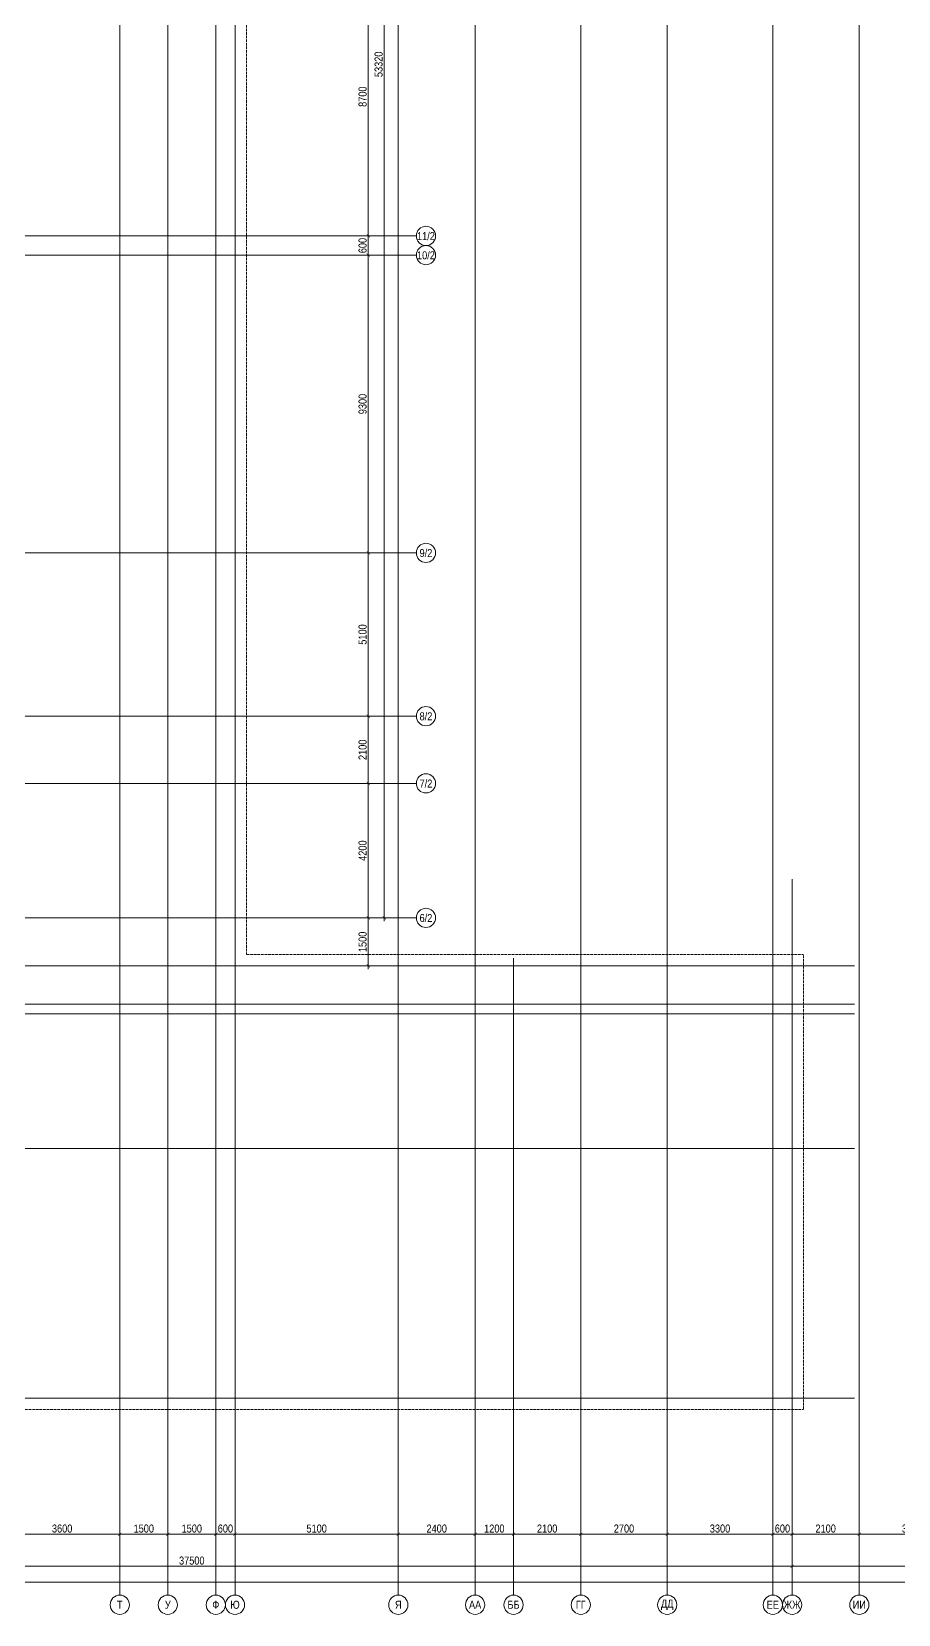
# Model space of a CAD drawing. Header units: millimetres. Extents: x -328335 to 1460319, y -208171 to 164069.
# Drawn here: x 360122 to 387194, y -6755 to 42681 of the extents above; entities that cross this region are included whole.
import ezdxf
from ezdxf import colors
from ezdxf.entities.mleader import LeaderData, LeaderLine
from ezdxf.enums import TextEntityAlignment as Align
from ezdxf.math import Vec2, Vec3

# ---------------------------------------------------------------- set-up
doc = ezdxf.new("R2010")
doc.units = ezdxf.units.MM
doc.header["$LTSCALE"] = 0.5
doc.linetypes.add('CENTER', pattern=[50.8, 31.75, -6.35, 6.35, -6.35])
doc.linetypes.add('DASHED', pattern=[19.05, 12.7, -6.35])
doc.layers.get('Defpoints').update_dxf_attribs({"color": 140})
doc.layers.add('АР_Делит', color=120, linetype='Continuous', lineweight=0, plot=False)
doc.layers.add('АЦ_Выноски', color=7, linetype='Continuous', lineweight=5)
doc.layers.add('РД_Оси_размер', color=8, linetype='Continuous', lineweight=0)
doc.layers.add('РД_Оси_100', color=7, linetype='Continuous', lineweight=0, true_color=0x525252)
doc.styles.add('style1', font='ARIALN.TTF')
doc.styles.add('ккк', font='isocpeur.ttf', dxfattribs={"width": 0.85, "oblique": 15})
doc.dimstyles.new('Dim100_ареал', dxfattribs={"dimscale": 100, "dimtxt": 2.5, "dimasz": 1, "dimexe": 1, "dimexo": 1, "dimgap": 0.5, "dimtad": 1, "dimzin": 12, "dimdsep": 46, "dimtxsty": 'style1', "dimblk": 'ARCHTICK', "dimcen": 1, "dimdle": 1, "dimaunit": 1, "dimadec": 0, "dimazin": 3, "dimtfac": 1, "dimtmove": 1, "dimatfit": 3, "dimldrblk": 'OPEN30', "dimfxl": 2, "dimfxlon": 1, "dimtolj": 1, "dimtzin": 0, "dimlwd": 5, "dimlwe": 5, "dimarcsym": 0})

# ---------------------------------------------------------------- blocks, each defined once
blk = doc.blocks.new('_Dot')
at = {"color": 0, "linetype": 'ByBlock', "lineweight": -2}
blk.add_line((-0.5, 0), (-1, 0), dxfattribs=at)
at = {"color": 0, "linetype": 'ByBlock', "const_width": 0.5}
blk.add_lwpolyline([(-0.25, 0, 1), (0.25, 0, 1)], format="xyb", close=True, dxfattribs=at)
blk = doc.blocks.new('A-iden')
at = {"linetype": 'Continuous', "lineweight": 5}
blk.add_circle((0, -4), 3, dxfattribs=at)
at = {"color": 0, "linetype": 'Continuous', "lineweight": 20, "style": 'ккк', "width": 0.85}
blk.add_attdef('ID', text='', height=4, dxfattribs=at).set_placement((0.31, -3.85), align=Align.MIDDLE_CENTER)
blk = doc.blocks.new('_ArchTick')
at = {"color": 0, "linetype": 'ByBlock', "const_width": 0.15}
blk.add_lwpolyline([(-0.5, -0.5), (0.5, 0.5)], dxfattribs=at)
blk = doc.blocks.new('*D190')
at = {"layer": 'Defpoints', "color": 0, "transparency": 16777216}
for p in [(58500, -3255), (62100, -3255), (62100, -4255)]:
    blk.add_point(p, dxfattribs=at)
at = {"layer": 'РД_Оси_размер', "color": 0, "lineweight": 5, "transparency": 16777216}
for p, q in [((58400, -4255), (62200, -4255)), ((58500, -4055), (58500, -4355)), ((62100, -4055), (62100, -4355))]:
    blk.add_line(p, q, dxfattribs=at)
at = {"layer": 'РД_Оси_размер', "color": 0, "lineweight": 5, "transparency": 16777216, "xscale": 100, "yscale": 100, "zscale": 100, "rotation": 180}
blk.add_blockref('_ArchTick', (58500, -4255), dxfattribs=at)
at = {"layer": 'РД_Оси_размер', "color": 0, "lineweight": 5, "transparency": 16777216, "xscale": 100, "yscale": 100, "zscale": 100}
blk.add_blockref('_ArchTick', (62100, -4255), dxfattribs=at)
at = {"layer": 'РД_Оси_размер', "color": 0, "transparency": 16777216, "insert": (60300, -4077), "char_height": 250, "attachment_point": 5, "style": 'style1'}
blk.add_mtext('\\A1;3600', dxfattribs=at)
blk = doc.blocks.new('_Open30')
at = {"color": 0, "linetype": 'ByBlock', "lineweight": -2}
for p, q in [((-1, 0.27), (0, 0)), ((0, 0), (-1, -0.27)), ((0, 0), (-1, 0))]:
    blk.add_line(p, q, dxfattribs=at)
blk = doc.blocks.new('*D191')
at = {"layer": 'Defpoints', "color": 0, "transparency": 16777216}
for p in [(62100, -3255), (63600, -3255), (63600, -4255)]:
    blk.add_point(p, dxfattribs=at)
at = {"layer": 'РД_Оси_размер', "color": 0, "lineweight": 5, "transparency": 16777216}
for p, q in [((62000, -4255), (63700, -4255)), ((62100, -4055), (62100, -4355)), ((63600, -4055), (63600, -4355))]:
    blk.add_line(p, q, dxfattribs=at)
at = {"layer": 'РД_Оси_размер', "color": 0, "lineweight": 5, "transparency": 16777216, "xscale": 100, "yscale": 100, "zscale": 100, "rotation": 180}
blk.add_blockref('_ArchTick', (62100, -4255), dxfattribs=at)
at = {"layer": 'РД_Оси_размер', "color": 0, "lineweight": 5, "transparency": 16777216, "xscale": 100, "yscale": 100, "zscale": 100}
blk.add_blockref('_ArchTick', (63600, -4255), dxfattribs=at)
at = {"layer": 'РД_Оси_размер', "color": 0, "transparency": 16777216, "insert": (62850, -4077), "char_height": 250, "attachment_point": 5, "style": 'style1'}
blk.add_mtext('\\A1;1500', dxfattribs=at)
blk = doc.blocks.new('*D192')
at = {"layer": 'Defpoints', "color": 0, "transparency": 16777216}
for p in [(63600, -3255), (65100, -3255), (65100, -4255)]:
    blk.add_point(p, dxfattribs=at)
at = {"layer": 'РД_Оси_размер', "color": 0, "lineweight": 5, "transparency": 16777216}
for p, q in [((63500, -4255), (65200, -4255)), ((63600, -4055), (63600, -4355)), ((65100, -4055), (65100, -4355))]:
    blk.add_line(p, q, dxfattribs=at)
at = {"layer": 'РД_Оси_размер', "color": 0, "lineweight": 5, "transparency": 16777216, "xscale": 100, "yscale": 100, "zscale": 100, "rotation": 180}
blk.add_blockref('_ArchTick', (63600, -4255), dxfattribs=at)
at = {"layer": 'РД_Оси_размер', "color": 0, "lineweight": 5, "transparency": 16777216, "xscale": 100, "yscale": 100, "zscale": 100}
blk.add_blockref('_ArchTick', (65100, -4255), dxfattribs=at)
at = {"layer": 'РД_Оси_размер', "color": 0, "transparency": 16777216, "insert": (64350, -4077), "char_height": 250, "attachment_point": 5, "style": 'style1'}
blk.add_mtext('\\A1;1500', dxfattribs=at)
blk = doc.blocks.new('*D193')
at = {"layer": 'Defpoints', "color": 0, "transparency": 16777216}
for p in [(65100, -3255), (65700, -3255), (65700, -4255)]:
    blk.add_point(p, dxfattribs=at)
at = {"layer": 'РД_Оси_размер', "color": 0, "lineweight": 5, "transparency": 16777216}
for p, q in [((65000, -4255), (65800, -4255)), ((65100, -4055), (65100, -4355)), ((65700, -4055), (65700, -4355))]:
    blk.add_line(p, q, dxfattribs=at)
at = {"layer": 'РД_Оси_размер', "color": 0, "lineweight": 5, "transparency": 16777216, "xscale": 100, "yscale": 100, "zscale": 100, "rotation": 180}
blk.add_blockref('_ArchTick', (65100, -4255), dxfattribs=at)
at = {"layer": 'РД_Оси_размер', "color": 0, "lineweight": 5, "transparency": 16777216, "xscale": 100, "yscale": 100, "zscale": 100}
blk.add_blockref('_ArchTick', (65700, -4255), dxfattribs=at)
at = {"layer": 'РД_Оси_размер', "color": 0, "transparency": 16777216, "insert": (65400, -4077), "char_height": 250, "attachment_point": 5, "style": 'style1'}
blk.add_mtext('\\A1;600', dxfattribs=at)
blk = doc.blocks.new('*D194')
at = {"layer": 'Defpoints', "color": 0, "transparency": 16777216}
for p in [(65700, -3255), (70800, -3255), (70800, -4255)]:
    blk.add_point(p, dxfattribs=at)
at = {"layer": 'РД_Оси_размер', "color": 0, "lineweight": 5, "transparency": 16777216}
for p, q in [((65600, -4255), (70900, -4255)), ((65700, -4055), (65700, -4355)), ((70800, -4055), (70800, -4355))]:
    blk.add_line(p, q, dxfattribs=at)
at = {"layer": 'РД_Оси_размер', "color": 0, "lineweight": 5, "transparency": 16777216, "xscale": 100, "yscale": 100, "zscale": 100, "rotation": 180}
blk.add_blockref('_ArchTick', (65700, -4255), dxfattribs=at)
at = {"layer": 'РД_Оси_размер', "color": 0, "lineweight": 5, "transparency": 16777216, "xscale": 100, "yscale": 100, "zscale": 100}
blk.add_blockref('_ArchTick', (70800, -4255), dxfattribs=at)
at = {"layer": 'РД_Оси_размер', "color": 0, "transparency": 16777216, "insert": (68250, -4077), "char_height": 250, "attachment_point": 5, "style": 'style1'}
blk.add_mtext('\\A1;5100', dxfattribs=at)
blk = doc.blocks.new('*D195')
at = {"layer": 'Defpoints', "color": 0, "transparency": 16777216}
for p in [(70800, -3255), (73200, -3255), (73200, -4255)]:
    blk.add_point(p, dxfattribs=at)
at = {"layer": 'РД_Оси_размер', "color": 0, "lineweight": 5, "transparency": 16777216}
for p, q in [((70700, -4255), (73300, -4255)), ((70800, -4055), (70800, -4355)), ((73200, -4055), (73200, -4355))]:
    blk.add_line(p, q, dxfattribs=at)
at = {"layer": 'РД_Оси_размер', "color": 0, "lineweight": 5, "transparency": 16777216, "xscale": 100, "yscale": 100, "zscale": 100, "rotation": 180}
blk.add_blockref('_ArchTick', (70800, -4255), dxfattribs=at)
at = {"layer": 'РД_Оси_размер', "color": 0, "lineweight": 5, "transparency": 16777216, "xscale": 100, "yscale": 100, "zscale": 100}
blk.add_blockref('_ArchTick', (73200, -4255), dxfattribs=at)
at = {"layer": 'РД_Оси_размер', "color": 0, "transparency": 16777216, "insert": (72000, -4077), "char_height": 250, "attachment_point": 5, "style": 'style1'}
blk.add_mtext('\\A1;2400', dxfattribs=at)
blk = doc.blocks.new('*D196')
at = {"layer": 'Defpoints', "color": 0, "transparency": 16777216}
for p in [(73200, -3255), (74400, -3255), (74400, -4255)]:
    blk.add_point(p, dxfattribs=at)
at = {"layer": 'РД_Оси_размер', "color": 0, "lineweight": 5, "transparency": 16777216}
for p, q in [((73100, -4255), (74500, -4255)), ((73200, -4055), (73200, -4355)), ((74400, -4055), (74400, -4355))]:
    blk.add_line(p, q, dxfattribs=at)
at = {"layer": 'РД_Оси_размер', "color": 0, "lineweight": 5, "transparency": 16777216, "xscale": 100, "yscale": 100, "zscale": 100, "rotation": 180}
blk.add_blockref('_ArchTick', (73200, -4255), dxfattribs=at)
at = {"layer": 'РД_Оси_размер', "color": 0, "lineweight": 5, "transparency": 16777216, "xscale": 100, "yscale": 100, "zscale": 100}
blk.add_blockref('_ArchTick', (74400, -4255), dxfattribs=at)
at = {"layer": 'РД_Оси_размер', "color": 0, "transparency": 16777216, "insert": (73800, -4077), "char_height": 250, "attachment_point": 5, "style": 'style1'}
blk.add_mtext('\\A1;1200', dxfattribs=at)
blk = doc.blocks.new('*D197')
at = {"layer": 'Defpoints', "color": 0, "transparency": 16777216}
for p in [(74400, -3255), (76500, -3255), (76500, -4255)]:
    blk.add_point(p, dxfattribs=at)
at = {"layer": 'РД_Оси_размер', "color": 0, "lineweight": 5, "transparency": 16777216}
for p, q in [((74300, -4255), (76600, -4255)), ((74400, -4055), (74400, -4355)), ((76500, -4055), (76500, -4355))]:
    blk.add_line(p, q, dxfattribs=at)
at = {"layer": 'РД_Оси_размер', "color": 0, "lineweight": 5, "transparency": 16777216, "xscale": 100, "yscale": 100, "zscale": 100, "rotation": 180}
blk.add_blockref('_ArchTick', (74400, -4255), dxfattribs=at)
at = {"layer": 'РД_Оси_размер', "color": 0, "lineweight": 5, "transparency": 16777216, "xscale": 100, "yscale": 100, "zscale": 100}
blk.add_blockref('_ArchTick', (76500, -4255), dxfattribs=at)
at = {"layer": 'РД_Оси_размер', "color": 0, "transparency": 16777216, "insert": (75450, -4077), "char_height": 250, "attachment_point": 5, "style": 'style1'}
blk.add_mtext('\\A1;2100', dxfattribs=at)
blk = doc.blocks.new('*D198')
at = {"layer": 'Defpoints', "color": 0, "transparency": 16777216}
for p in [(76500, -3255), (79200, -3255), (79200, -4255)]:
    blk.add_point(p, dxfattribs=at)
at = {"layer": 'РД_Оси_размер', "color": 0, "lineweight": 5, "transparency": 16777216}
for p, q in [((76400, -4255), (79300, -4255)), ((76500, -4055), (76500, -4355)), ((79200, -4055), (79200, -4355))]:
    blk.add_line(p, q, dxfattribs=at)
at = {"layer": 'РД_Оси_размер', "color": 0, "lineweight": 5, "transparency": 16777216, "xscale": 100, "yscale": 100, "zscale": 100, "rotation": 180}
blk.add_blockref('_ArchTick', (76500, -4255), dxfattribs=at)
at = {"layer": 'РД_Оси_размер', "color": 0, "lineweight": 5, "transparency": 16777216, "xscale": 100, "yscale": 100, "zscale": 100}
blk.add_blockref('_ArchTick', (79200, -4255), dxfattribs=at)
at = {"layer": 'РД_Оси_размер', "color": 0, "transparency": 16777216, "insert": (77850, -4077), "char_height": 250, "attachment_point": 5, "style": 'style1'}
blk.add_mtext('\\A1;2700', dxfattribs=at)
blk = doc.blocks.new('*D199')
at = {"layer": 'Defpoints', "color": 0, "transparency": 16777216}
for p in [(79200, -3255), (82500, -3255), (82500, -4255)]:
    blk.add_point(p, dxfattribs=at)
at = {"layer": 'РД_Оси_размер', "color": 0, "lineweight": 5, "transparency": 16777216}
for p, q in [((79100, -4255), (82600, -4255)), ((79200, -4055), (79200, -4355)), ((82500, -4055), (82500, -4355))]:
    blk.add_line(p, q, dxfattribs=at)
at = {"layer": 'РД_Оси_размер', "color": 0, "lineweight": 5, "transparency": 16777216, "xscale": 100, "yscale": 100, "zscale": 100, "rotation": 180}
blk.add_blockref('_ArchTick', (79200, -4255), dxfattribs=at)
at = {"layer": 'РД_Оси_размер', "color": 0, "lineweight": 5, "transparency": 16777216, "xscale": 100, "yscale": 100, "zscale": 100}
blk.add_blockref('_ArchTick', (82500, -4255), dxfattribs=at)
at = {"layer": 'РД_Оси_размер', "color": 0, "transparency": 16777216, "insert": (80850, -4077), "char_height": 250, "attachment_point": 5, "style": 'style1'}
blk.add_mtext('\\A1;3300', dxfattribs=at)
blk = doc.blocks.new('*D200')
at = {"layer": 'Defpoints', "color": 0, "transparency": 16777216}
for p in [(82500, -3255), (83100, -3255), (83100, -4255)]:
    blk.add_point(p, dxfattribs=at)
at = {"layer": 'РД_Оси_размер', "color": 0, "lineweight": 5, "transparency": 16777216}
for p, q in [((82400, -4255), (83200, -4255)), ((82500, -4055), (82500, -4355)), ((83100, -4055), (83100, -4355))]:
    blk.add_line(p, q, dxfattribs=at)
at = {"layer": 'РД_Оси_размер', "color": 0, "lineweight": 5, "transparency": 16777216, "xscale": 100, "yscale": 100, "zscale": 100, "rotation": 180}
blk.add_blockref('_ArchTick', (82500, -4255), dxfattribs=at)
at = {"layer": 'РД_Оси_размер', "color": 0, "lineweight": 5, "transparency": 16777216, "xscale": 100, "yscale": 100, "zscale": 100}
blk.add_blockref('_ArchTick', (83100, -4255), dxfattribs=at)
at = {"layer": 'РД_Оси_размер', "color": 0, "transparency": 16777216, "insert": (82800, -4077), "char_height": 250, "attachment_point": 5, "style": 'style1'}
blk.add_mtext('\\A1;600', dxfattribs=at)
blk = doc.blocks.new('*D201')
at = {"layer": 'Defpoints', "color": 0, "transparency": 16777216}
for p in [(83100, -3255), (85200, -3255), (85200, -4255)]:
    blk.add_point(p, dxfattribs=at)
at = {"layer": 'РД_Оси_размер', "color": 0, "lineweight": 5, "transparency": 16777216}
for p, q in [((83000, -4255), (85300, -4255)), ((83100, -4055), (83100, -4355)), ((85200, -4055), (85200, -4355))]:
    blk.add_line(p, q, dxfattribs=at)
at = {"layer": 'РД_Оси_размер', "color": 0, "lineweight": 5, "transparency": 16777216, "xscale": 100, "yscale": 100, "zscale": 100, "rotation": 180}
blk.add_blockref('_ArchTick', (83100, -4255), dxfattribs=at)
at = {"layer": 'РД_Оси_размер', "color": 0, "lineweight": 5, "transparency": 16777216, "xscale": 100, "yscale": 100, "zscale": 100}
blk.add_blockref('_ArchTick', (85200, -4255), dxfattribs=at)
at = {"layer": 'РД_Оси_размер', "color": 0, "transparency": 16777216, "insert": (84150, -4077), "char_height": 250, "attachment_point": 5, "style": 'style1'}
blk.add_mtext('\\A1;2100', dxfattribs=at)
blk = doc.blocks.new('*D202')
at = {"layer": 'Defpoints', "color": 0, "transparency": 16777216}
for p in [(85200, -3255), (88500, -3255), (88500, -4255)]:
    blk.add_point(p, dxfattribs=at)
at = {"layer": 'РД_Оси_размер', "color": 0, "lineweight": 5, "transparency": 16777216}
for p, q in [((85100, -4255), (88600, -4255)), ((85200, -4055), (85200, -4355)), ((88500, -4055), (88500, -4355))]:
    blk.add_line(p, q, dxfattribs=at)
at = {"layer": 'РД_Оси_размер', "color": 0, "lineweight": 5, "transparency": 16777216, "xscale": 100, "yscale": 100, "zscale": 100, "rotation": 180}
blk.add_blockref('_ArchTick', (85200, -4255), dxfattribs=at)
at = {"layer": 'РД_Оси_размер', "color": 0, "lineweight": 5, "transparency": 16777216, "xscale": 100, "yscale": 100, "zscale": 100}
blk.add_blockref('_ArchTick', (88500, -4255), dxfattribs=at)
at = {"layer": 'РД_Оси_размер', "color": 0, "transparency": 16777216, "insert": (86850, -4077), "char_height": 250, "attachment_point": 5, "style": 'style1'}
blk.add_mtext('\\A1;3300', dxfattribs=at)
blk = doc.blocks.new('*D24')
at = {"layer": 'Defpoints', "color": 0, "transparency": 16777216}
for p in [(0, -3255), (114600, -3255), (114600, -5755)]:
    blk.add_point(p, dxfattribs=at)
at = {"layer": 'РД_Оси_размер', "color": 0, "lineweight": 5, "transparency": 16777216}
for p, q in [((-100, -5755), (114700, -5755)), ((0, -5555), (0, -5855)), ((114600, -5555), (114600, -5855))]:
    blk.add_line(p, q, dxfattribs=at)
at = {"layer": 'РД_Оси_размер', "color": 0, "lineweight": 5, "transparency": 16777216, "xscale": 100, "yscale": 100, "zscale": 100, "rotation": 180}
blk.add_blockref('_ArchTick', (0, -5755), dxfattribs=at)
at = {"layer": 'РД_Оси_размер', "color": 0, "lineweight": 5, "transparency": 16777216, "xscale": 100, "yscale": 100, "zscale": 100}
blk.add_blockref('_ArchTick', (114600, -5755), dxfattribs=at)
at = {"layer": 'РД_Оси_размер', "color": 0, "transparency": 16777216, "insert": (57300, -5577), "char_height": 250, "attachment_point": 5, "style": 'style1'}
blk.add_mtext('\\A1;114600', dxfattribs=at)
blk = doc.blocks.new('*D251')
at = {"layer": 'Defpoints', "color": 0, "transparency": 16777216}
for p in [(68364, 68320), (70364, 68320), (68364, 15000)]:
    blk.add_point(p, dxfattribs=at)
at = {"layer": 'РД_Оси_размер', "color": 0, "lineweight": 5, "transparency": 16777216}
for p, q in [((70164, 68320), (70464, 68320)), ((70364, 14900), (70364, 68420)), ((70164, 15000), (70464, 15000))]:
    blk.add_line(p, q, dxfattribs=at)
at = {"layer": 'РД_Оси_размер', "color": 0, "lineweight": 5, "transparency": 16777216, "xscale": 100, "yscale": 100, "zscale": 100}
for p, rotation in [((70364, 68320), 90), ((70364, 15000), 270)]:
    blk.add_blockref('_ArchTick', p, dxfattribs=dict(at, rotation=rotation))
at = {"layer": 'РД_Оси_размер', "color": 0, "transparency": 16777216, "insert": (70186, 41660), "char_height": 250, "attachment_point": 5, "rotation": 90, "style": 'style1'}
blk.add_mtext('\\A1;53320', dxfattribs=at)
blk = doc.blocks.new('*D32')
at = {"layer": 'Defpoints', "color": 0, "transparency": 16777216}
for p in [(68364, 45000), (68364, 36300), (69864, 36300)]:
    blk.add_point(p, dxfattribs=at)
at = {"layer": 'РД_Оси_размер', "color": 0, "lineweight": 5, "transparency": 16777216}
for p, q in [((69664, 45000), (69964, 45000)), ((69864, 45100), (69864, 36200)), ((69664, 36300), (69964, 36300))]:
    blk.add_line(p, q, dxfattribs=at)
at = {"layer": 'РД_Оси_размер', "color": 0, "lineweight": 5, "transparency": 16777216, "xscale": 100, "yscale": 100, "zscale": 100}
for p, rotation in [((69864, 45000), 90), ((69864, 36300), 270)]:
    blk.add_blockref('_ArchTick', p, dxfattribs=dict(at, rotation=rotation))
at = {"layer": 'РД_Оси_размер', "color": 0, "transparency": 16777216, "insert": (69686, 40650), "char_height": 250, "attachment_point": 5, "rotation": 90, "style": 'style1'}
blk.add_mtext('\\A1;8700', dxfattribs=at)
blk = doc.blocks.new('*D33')
at = {"layer": 'Defpoints', "color": 0, "transparency": 16777216}
for p in [(68364, 36300), (68364, 35700), (69864, 35700)]:
    blk.add_point(p, dxfattribs=at)
at = {"layer": 'РД_Оси_размер', "color": 0, "lineweight": 5, "transparency": 16777216}
for p, q in [((69664, 36300), (69964, 36300)), ((69864, 36400), (69864, 35600)), ((69664, 35700), (69964, 35700))]:
    blk.add_line(p, q, dxfattribs=at)
at = {"layer": 'РД_Оси_размер', "color": 0, "lineweight": 5, "transparency": 16777216, "xscale": 100, "yscale": 100, "zscale": 100}
for p, rotation in [((69864, 36300), 90), ((69864, 35700), 270)]:
    blk.add_blockref('_ArchTick', p, dxfattribs=dict(at, rotation=rotation))
at = {"layer": 'РД_Оси_размер', "color": 0, "transparency": 16777216, "insert": (69686, 36000), "char_height": 250, "attachment_point": 5, "rotation": 90, "style": 'style1'}
blk.add_mtext('\\A1;600', dxfattribs=at)
blk = doc.blocks.new('*D34')
at = {"layer": 'Defpoints', "color": 0, "transparency": 16777216}
for p in [(68364, 35700), (68364, 26400), (69864, 26400)]:
    blk.add_point(p, dxfattribs=at)
at = {"layer": 'РД_Оси_размер', "color": 0, "lineweight": 5, "transparency": 16777216}
for p, q in [((69664, 35700), (69964, 35700)), ((69864, 35800), (69864, 26300)), ((69664, 26400), (69964, 26400))]:
    blk.add_line(p, q, dxfattribs=at)
at = {"layer": 'РД_Оси_размер', "color": 0, "lineweight": 5, "transparency": 16777216, "xscale": 100, "yscale": 100, "zscale": 100}
for p, rotation in [((69864, 35700), 90), ((69864, 26400), 270)]:
    blk.add_blockref('_ArchTick', p, dxfattribs=dict(at, rotation=rotation))
at = {"layer": 'РД_Оси_размер', "color": 0, "transparency": 16777216, "insert": (69686, 31050), "char_height": 250, "attachment_point": 5, "rotation": 90, "style": 'style1'}
blk.add_mtext('\\A1;9300', dxfattribs=at)
blk = doc.blocks.new('*D22')
at = {"layer": 'Defpoints', "color": 0, "transparency": 16777216}
for p in [(68364, 26400), (68364, 21300), (69864, 21300)]:
    blk.add_point(p, dxfattribs=at)
at = {"layer": 'РД_Оси_размер', "color": 0, "lineweight": 5, "transparency": 16777216}
for p, q in [((69664, 26400), (69964, 26400)), ((69864, 26500), (69864, 21200)), ((69664, 21300), (69964, 21300))]:
    blk.add_line(p, q, dxfattribs=at)
at = {"layer": 'РД_Оси_размер', "color": 0, "lineweight": 5, "transparency": 16777216, "xscale": 100, "yscale": 100, "zscale": 100}
for p, rotation in [((69864, 26400), 90), ((69864, 21300), 270)]:
    blk.add_blockref('_ArchTick', p, dxfattribs=dict(at, rotation=rotation))
at = {"layer": 'РД_Оси_размер', "color": 0, "transparency": 16777216, "insert": (69686, 23850), "char_height": 250, "attachment_point": 5, "rotation": 90, "style": 'style1'}
blk.add_mtext('\\A1;5100', dxfattribs=at)
blk = doc.blocks.new('*D35')
at = {"layer": 'Defpoints', "color": 0, "transparency": 16777216}
for p in [(68364, 21300), (68364, 19200), (69864, 19200)]:
    blk.add_point(p, dxfattribs=at)
at = {"layer": 'РД_Оси_размер', "color": 0, "lineweight": 5, "transparency": 16777216}
for p, q in [((69664, 21300), (69964, 21300)), ((69864, 21400), (69864, 19100)), ((69664, 19200), (69964, 19200))]:
    blk.add_line(p, q, dxfattribs=at)
at = {"layer": 'РД_Оси_размер', "color": 0, "lineweight": 5, "transparency": 16777216, "xscale": 100, "yscale": 100, "zscale": 100}
for p, rotation in [((69864, 21300), 90), ((69864, 19200), 270)]:
    blk.add_blockref('_ArchTick', p, dxfattribs=dict(at, rotation=rotation))
at = {"layer": 'РД_Оси_размер', "color": 0, "transparency": 16777216, "insert": (69686, 20250), "char_height": 250, "attachment_point": 5, "rotation": 90, "style": 'style1'}
blk.add_mtext('\\A1;2100', dxfattribs=at)
blk = doc.blocks.new('*D36')
at = {"layer": 'Defpoints', "color": 0, "transparency": 16777216}
for p in [(68364, 19200), (68364, 15000), (69864, 15000)]:
    blk.add_point(p, dxfattribs=at)
at = {"layer": 'РД_Оси_размер', "color": 0, "lineweight": 5, "transparency": 16777216}
for p, q in [((69864, 19300), (69864, 14900)), ((69664, 19200), (69964, 19200)), ((69664, 15000), (69964, 15000))]:
    blk.add_line(p, q, dxfattribs=at)
at = {"layer": 'РД_Оси_размер', "color": 0, "lineweight": 5, "transparency": 16777216, "xscale": 100, "yscale": 100, "zscale": 100}
for p, rotation in [((69864, 19200), 90), ((69864, 15000), 270)]:
    blk.add_blockref('_ArchTick', p, dxfattribs=dict(at, rotation=rotation))
at = {"layer": 'РД_Оси_размер', "color": 0, "transparency": 16777216, "insert": (69686, 17100), "char_height": 250, "attachment_point": 5, "rotation": 90, "style": 'style1'}
blk.add_mtext('\\A1;4200', dxfattribs=at)
blk = doc.blocks.new('*D23')
at = {"layer": 'Defpoints', "color": 0, "transparency": 16777216}
for p in [(68364, 15000), (68364, 13500), (69864, 13500)]:
    blk.add_point(p, dxfattribs=at)
at = {"layer": 'РД_Оси_размер', "color": 0, "lineweight": 5, "transparency": 16777216}
for p, q in [((69664, 15000), (69964, 15000)), ((69864, 15100), (69864, 13400)), ((69664, 13500), (69964, 13500))]:
    blk.add_line(p, q, dxfattribs=at)
at = {"layer": 'РД_Оси_размер', "color": 0, "lineweight": 5, "transparency": 16777216, "xscale": 100, "yscale": 100, "zscale": 100}
for p, rotation in [((69864, 15000), 90), ((69864, 13500), 270)]:
    blk.add_blockref('_ArchTick', p, dxfattribs=dict(at, rotation=rotation))
at = {"layer": 'РД_Оси_размер', "color": 0, "transparency": 16777216, "insert": (69686, 14250), "char_height": 250, "attachment_point": 5, "rotation": 90, "style": 'style1'}
blk.add_mtext('\\A1;1500', dxfattribs=at)
blk = doc.blocks.new('*D40')
at = {"layer": 'Defpoints', "color": 0, "transparency": 16777216}
for p in [(45600, -3255), (83100, -3255), (83100, -5255)]:
    blk.add_point(p, dxfattribs=at)
at = {"layer": 'РД_Оси_размер', "color": 0, "lineweight": 5, "transparency": 16777216}
for p, q in [((45500, -5255), (83200, -5255)), ((45600, -5055), (45600, -5355)), ((83100, -5055), (83100, -5355))]:
    blk.add_line(p, q, dxfattribs=at)
at = {"layer": 'РД_Оси_размер', "color": 0, "lineweight": 5, "transparency": 16777216, "xscale": 100, "yscale": 100, "zscale": 100, "rotation": 180}
blk.add_blockref('_ArchTick', (45600, -5255), dxfattribs=at)
at = {"layer": 'РД_Оси_размер', "color": 0, "lineweight": 5, "transparency": 16777216, "xscale": 100, "yscale": 100, "zscale": 100}
blk.add_blockref('_ArchTick', (83100, -5255), dxfattribs=at)
at = {"layer": 'РД_Оси_размер', "color": 0, "transparency": 16777216, "insert": (64350, -5077), "char_height": 250, "attachment_point": 5, "style": 'style1'}
blk.add_mtext('\\A1;37500', dxfattribs=at)
blk = doc.blocks.new('*D41')
at = {"layer": 'Defpoints', "color": 0, "transparency": 16777216}
for p in [(83100, -3255), (94500, -3255), (94500, -5255)]:
    blk.add_point(p, dxfattribs=at)
at = {"layer": 'РД_Оси_размер', "color": 0, "lineweight": 5, "transparency": 16777216}
for p, q in [((83000, -5255), (94600, -5255)), ((83100, -5055), (83100, -5355)), ((94500, -5055), (94500, -5355))]:
    blk.add_line(p, q, dxfattribs=at)
at = {"layer": 'РД_Оси_размер', "color": 0, "lineweight": 5, "transparency": 16777216, "xscale": 100, "yscale": 100, "zscale": 100, "rotation": 180}
blk.add_blockref('_ArchTick', (83100, -5255), dxfattribs=at)
at = {"layer": 'РД_Оси_размер', "color": 0, "lineweight": 5, "transparency": 16777216, "xscale": 100, "yscale": 100, "zscale": 100}
blk.add_blockref('_ArchTick', (94500, -5255), dxfattribs=at)
at = {"layer": 'РД_Оси_размер', "color": 0, "transparency": 16777216, "insert": (88800, -5077), "char_height": 250, "attachment_point": 5, "style": 'style1'}
blk.add_mtext('\\A1;11400', dxfattribs=at)
blk = doc.blocks.new('СОШ_2200_АР_ОСИ_М100_28.05.24')
at = {"layer": 'АР_Делит', "color": 5, "linetype": 'DASHED'}
blk.add_lwpolyline([(-355, 100855), (37145, 100855), (37145, 129155), (72745, 129155), (72745, 135155), (114955, 135155), (114955, -355), (93595.036, -355), (93595.036, 13855), (94145, 13855), (94145, 68320), (66055, 68320), (66055, 13857.73), (83455, 13857.73), (83455, -355), (45245, -355), (45245, 13145), (44695, 13145), (44695, 26755), (45245, 26755), (45245, 68320), (20455, 68320)], dxfattribs=at)
at = {"layer": 'РД_Оси_100', "color": 8, "linetype": 'CENTER', "true_color": 0x808080}
for p, q in [((63600, -6155), (63600, 139938.679)), ((65100, -6155), (65100, 139938.679)), ((73200, -6155), (73200, 139938.679)), ((79200, -6155), (79200, 139938.679)), ((85200, -6155), (85200, 139938.679)), ((70800, -6155), (70800, 90900)), ((62100, -6155), (62100, 73302.739)), ((43327.994, 26400), (71363.995, 26400)), ((71363.995, 19200), (33000, 19200)), ((71363.995, 15000), (33000, 15000)), ((33000, 13500), (85055, 13500)), ((65700, 13500), (71364.045, 13500)), ((33000, 7800), (85055, 7800)), ((33000, 0), (85055, 0))]:
    blk.add_line(p, q, dxfattribs=at)
for points in [[(65700, -6155), (65700, 139938.679)], [(76500, 139938.679), (76500, -6155)], [(82500, 139938.679), (82500, -6155)], [(43327.994, 36300), (71363.995, 36300)], [(43327.994, 35700), (71363.995, 35700)], [(33000, 21300), (71363.995, 21300)], [(83100, 16208.195), (83100, -6155)], [(74400, 13738.107), (74400, -6155)], [(85055, 12300), (33500, 12300), (33000, 12450)], [(85055, 12000), (33500, 12000), (33000, 11850)]]:
    blk.add_lwpolyline(points, dxfattribs=at)
at = {"layer": 'РД_Оси_100', "color": 0}
ref = blk.add_blockref('A-iden', (71663.995, 36700), dxfattribs=dict(at, xscale=100, yscale=100, zscale=100))
ref.add_attrib('ID', '11/2', dxfattribs={"layer": '0', "linetype": 'Continuous', "height": 250, "style": 'style1'}).set_placement((71663.995, 36300), align=Align.MIDDLE)
ref = blk.add_blockref('A-iden', (71663.995, 36100), dxfattribs=dict(at, xscale=100, yscale=100, zscale=100))
ref.add_attrib('ID', '10/2', dxfattribs={"layer": '0', "linetype": 'Continuous', "height": 250, "style": 'style1'}).set_placement((71663.995, 35700), align=Align.MIDDLE)
ref = blk.add_blockref('A-iden', (71663.995, 26800), dxfattribs=dict(at, xscale=100, yscale=100, zscale=100))
ref.add_attrib('ID', '9/2', dxfattribs={"layer": '0', "linetype": 'Continuous', "height": 250, "style": 'style1'}).set_placement((71663.995, 26400), align=Align.MIDDLE)
ref = blk.add_blockref('A-iden', (71663.995, 21700), dxfattribs=dict(at, xscale=100, yscale=100, zscale=100))
ref.add_attrib('ID', '8/2', dxfattribs={"layer": '0', "linetype": 'Continuous', "height": 250, "style": 'style1'}).set_placement((71663.995, 21300), align=Align.MIDDLE)
ref = blk.add_blockref('A-iden', (71663.995, 19600), dxfattribs=dict(at, xscale=100, yscale=100, zscale=100))
ref.add_attrib('ID', '7/2', dxfattribs={"layer": '0', "linetype": 'Continuous', "height": 250, "style": 'style1'}).set_placement((71663.995, 19200), align=Align.MIDDLE)
ref = blk.add_blockref('A-iden', (71663.995, 15400), dxfattribs=dict(at, xscale=100, yscale=100, zscale=100))
ref.add_attrib('ID', '6/2', dxfattribs={"layer": '0', "linetype": 'Continuous', "height": 250, "style": 'style1'}).set_placement((71663.995, 15000), align=Align.MIDDLE)
ref = blk.add_blockref('A-iden', (62100, -6054.999), dxfattribs=dict(at, xscale=100, yscale=100, zscale=100))
ref.add_attrib('ID', 'Т', dxfattribs={"layer": '0', "linetype": 'Continuous', "height": 250, "style": 'style1'}).set_placement((62100, -6454.999), align=Align.MIDDLE)
ref = blk.add_blockref('A-iden', (63600, -6054.999), dxfattribs=dict(at, xscale=100, yscale=100, zscale=100))
ref.add_attrib('ID', 'У', dxfattribs={"layer": '0', "linetype": 'Continuous', "height": 250, "style": 'style1'}).set_placement((63600, -6454.999), align=Align.MIDDLE)
ref = blk.add_blockref('A-iden', (65100, -6054.999), dxfattribs=dict(at, xscale=100, yscale=100, zscale=100))
ref.add_attrib('ID', 'Ф', dxfattribs={"layer": '0', "linetype": 'Continuous', "height": 250, "style": 'style1'}).set_placement((65100, -6454.999), align=Align.MIDDLE)
ref = blk.add_blockref('A-iden', (65700.734, -6054.999), dxfattribs=dict(at, xscale=100, yscale=100, zscale=100))
ref.add_attrib('ID', 'Ю', dxfattribs={"layer": '0', "linetype": 'Continuous', "height": 250, "style": 'style1'}).set_placement((65700.734, -6454.999), align=Align.MIDDLE)
ref = blk.add_blockref('A-iden', (70800, -6054.999), dxfattribs=dict(at, xscale=100, yscale=100, zscale=100))
ref.add_attrib('ID', 'Я', dxfattribs={"layer": '0', "linetype": 'Continuous', "height": 250, "style": 'style1'}).set_placement((70800, -6454.999), align=Align.MIDDLE)
ref = blk.add_blockref('A-iden', (73200, -6054.999), dxfattribs=dict(at, xscale=100, yscale=100, zscale=100))
ref.add_attrib('ID', 'АА', dxfattribs={"layer": '0', "linetype": 'Continuous', "height": 250, "style": 'style1'}).set_placement((73200, -6454.999), align=Align.MIDDLE)
ref = blk.add_blockref('A-iden', (74400.734, -6054.999), dxfattribs=dict(at, xscale=100, yscale=100, zscale=100))
ref.add_attrib('ID', 'ББ', dxfattribs={"layer": '0', "linetype": 'Continuous', "height": 250, "style": 'style1'}).set_placement((74400.734, -6454.999), align=Align.MIDDLE)
ref = blk.add_blockref('A-iden', (76500.734, -6054.999), dxfattribs=dict(at, xscale=100, yscale=100, zscale=100))
ref.add_attrib('ID', 'ГГ', dxfattribs={"layer": '0', "linetype": 'Continuous', "height": 250, "style": 'style1'}).set_placement((76500.734, -6454.999), align=Align.MIDDLE)
ref = blk.add_blockref('A-iden', (79200, -6054.999), dxfattribs=dict(at, xscale=100, yscale=100, zscale=100))
ref.add_attrib('ID', 'ДД', dxfattribs={"layer": '0', "linetype": 'Continuous', "height": 250, "style": 'style1'}).set_placement((79200, -6454.999), align=Align.MIDDLE)
ref = blk.add_blockref('A-iden', (82499.266, -6054.999), dxfattribs=dict(at, xscale=100, yscale=100, zscale=100))
ref.add_attrib('ID', 'ЕЕ', dxfattribs={"layer": '0', "linetype": 'Continuous', "height": 250, "style": 'style1'}).set_placement((82499.266, -6454.999), align=Align.MIDDLE)
ref = blk.add_blockref('A-iden', (83100.734, -6054.999), dxfattribs=dict(at, xscale=100, yscale=100, zscale=100))
ref.add_attrib('ID', 'ЖЖ', dxfattribs={"layer": '0', "linetype": 'Continuous', "height": 250, "style": 'style1'}).set_placement((83100.734, -6454.999), align=Align.MIDDLE)
ref = blk.add_blockref('A-iden', (85200.734, -6054.999), dxfattribs=dict(at, xscale=100, yscale=100, zscale=100))
ref.add_attrib('ID', 'ИИ', dxfattribs={"layer": '0', "linetype": 'Continuous', "height": 250, "style": 'style1'}).set_placement((85200.734, -6454.999), align=Align.MIDDLE)
at = {"layer": 'РД_Оси_размер'}
for base, p1, p2, picture, middle in [((70363.995, 68320), (68363.995, 15000), (68363.995, 68320), '*D251', (70186.352, 41660)), ((69863.995, 36300), (68363.995, 45000), (68363.995, 36300), '*D32', (69686.352, 40650)), ((69863.995, 35700), (68363.995, 36300), (68363.995, 35700), '*D33', (69686.352, 36000)), ((69863.995, 26400), (68363.995, 35700), (68363.995, 26400), '*D34', (69686.352, 31050)), ((69863.995, 21300), (68363.995, 26400), (68363.995, 21300), '*D22', (69686.352, 23850)), ((69863.995, 19200), (68363.995, 21300), (68363.995, 19200), '*D35', (69686.352, 20250)), ((69863.995, 15000), (68363.995, 19200), (68363.995, 15000), '*D36', (69686.352, 17100)), ((69863.995, 13500), (68363.995, 15000), (68363.995, 13500), '*D23', (69686.352, 14250))]:
    dim = blk.add_linear_dim(base=base, p1=p1, p2=p2, angle=90, dimstyle='Dim100_ареал', dxfattribs=at)
    dim.commit()
    dim.dimension.update_dxf_attribs({"geometry": picture, "text_midpoint": middle})
for base, p1, p2, picture, middle in [((114600, -5755), (0, -3255), (114600, -3255), '*D24', (57300, -5577.357)), ((83100, -5255), (45600, -3255), (83100, -3255), '*D40', (64350, -5077.357)), ((62100, -4255), (58500, -3255), (62100, -3255), '*D190', (60300, -4077.357)), ((63600, -4255), (62100, -3255), (63600, -3255), '*D191', (62850, -4077.357)), ((65100, -4255), (63600, -3255), (65100, -3255), '*D192', (64350, -4077.357)), ((65700, -4255), (65100, -3255), (65700, -3255), '*D193', (65400, -4077.357)), ((70800, -4255), (65700, -3255), (70800, -3255), '*D194', (68250, -4077.357)), ((73200, -4255), (70800, -3255), (73200, -3255), '*D195', (72000, -4077.357)), ((74400, -4255), (73200, -3255), (74400, -3255), '*D196', (73800, -4077.357)), ((76500, -4255), (74400, -3255), (76500, -3255), '*D197', (75450, -4077.357)), ((79200, -4255), (76500, -3255), (79200, -3255), '*D198', (77850, -4077.357)), ((82500, -4255), (79200, -3255), (82500, -3255), '*D199', (80850, -4077.357)), ((83100, -4255), (82500, -3255), (83100, -3255), '*D200', (82800, -4077.357)), ((85200, -4255), (83100, -3255), (85200, -3255), '*D201', (84150, -4077.357)), ((94500, -5255), (83100, -3255), (94500, -3255), '*D41', (88800, -5077.357)), ((88500, -4255), (85200, -3255), (88500, -3255), '*D202', (86850, -4077.357))]:
    dim = blk.add_linear_dim(base=base, p1=p1, p2=p2, dimstyle='Dim100_ареал', dxfattribs=at)
    dim.commit()
    dim.dimension.update_dxf_attribs({"geometry": picture, "text_midpoint": middle})

msp = doc.modelspace()

# ---------------------------------------------------------------- block references
at = {"layer": 'РД_Оси_100'}
msp.add_blockref('СОШ_2200_АР_ОСИ_М100_28.05.24', (300774.217, 0), dxfattribs=at)

# ---------------------------------------------------------------- leaders
at = {"layer": 'АЦ_Выноски'}
ml = msp.add_multileader_mtext('Standard', dxfattribs=at)
ml.set_content('\\pxa0.66667;Аккустические подвесные панели \\Pиз минерального стекловолокна. \\P\\pt10;%%C800, %%C1200мм. Акцентный цвет: {\\C240;\\c2367469;NSC S 0570-Y20R}', color=256, style='style1')
ml.set_leader_properties(color=256)
ml.set_arrow_properties(name='DOT')
ml.build(insert=Vec2(0, 0))
ml.multileader.update_dxf_attribs({"has_dogleg": 0, "text_left_attachment_type": 6, "text_right_attachment_type": 6, "arrow_head_size": 200, "scale": 100})
ctx = ml.context
ctx.base_point, ctx.scale, ctx.char_height, ctx.arrow_head_size, ctx.landing_gap_size, ctx.plane_origin, ctx.plane_x_axis, ctx.plane_y_axis = Vec3(16372.028, 12369.827), 100, 250, 200, 50, Vec3(13858, 9827.527), Vec3(1, 0.00000001), Vec3(-0.00000001, 1)
ctx.left_attachment, ctx.right_attachment = 6, 6
notes = []
notes.append((ctx, [(1, (1, 1, 0), (15572.028, 12369.827), (1, 0.00000001), 800, [(1, [(11214.92, 17752.959), (14845.664, 22887.072)], 0, [])])]))
ctx.mtext.insert, ctx.mtext.text_direction, ctx.mtext.rotation, ctx.mtext.width, ctx.mtext.line_spacing_factor, ctx.mtext.flow_direction = Vec3(16422.028, 12689.233), Vec3(1, 0.00000001), 0.00000001, 11047.033, 0.8, 5
ml = msp.add_multileader_mtext('Standard', dxfattribs=at)
ml.set_content('\\pxa0.66667;Аккустические подвесные панели \\Pиз минерального стекловолокна. \\P\\pa0.25;%%C800, %%C1200мм.\\P\\pa0.66667;Акцентный цвет: {\\C240;\\c2367469;NSC S 5020 R 70В\\PПривязку см. раздел АИ}', color=256, style='style1')
ml.set_leader_properties(color=256)
ml.set_arrow_properties(name='DOT')
ml.build(insert=Vec2(0, 0))
ml.multileader.update_dxf_attribs({"has_dogleg": 0, "text_left_attachment_type": 6, "text_right_attachment_type": 6, "arrow_head_size": 200, "scale": 100})
ctx = ml.context
ctx.base_point, ctx.scale, ctx.char_height, ctx.arrow_head_size, ctx.landing_gap_size, ctx.plane_origin, ctx.plane_x_axis, ctx.plane_y_axis = Vec3(107704.866, 12205.275), 100, 250, 200, 50, Vec3(103776.277, 6923.944), Vec3(1, 0.00000001), Vec3(-0.00000001, 1)
ctx.left_attachment, ctx.right_attachment = 6, 6
notes.append((ctx, [(1, (1, 1, 0), (106904.866, 12205.275), (1, 0.00000001), 800, [(1, [(103200, 11018.037), (105636.828, 10733.225)], 0, [])])]))
ctx.mtext.insert, ctx.mtext.text_direction, ctx.mtext.rotation, ctx.mtext.width, ctx.mtext.line_spacing_factor, ctx.mtext.flow_direction = Vec3(107754.866, 12528.774), Vec3(1, 0.00000001), 0.00000001, 11047.033, 0.8, 5
for ctx, leaders in notes:
    for number, flags, end, landing, length, lines in leaders:
        leader = LeaderData()
        leader.index, (leader.has_last_leader_line, leader.has_dogleg_vector, leader.attachment_direction) = number, flags
        leader.last_leader_point, leader.dogleg_vector, leader.dogleg_length = Vec3(end), Vec3(landing), length
        for number, points, colour, breaks in lines:
            line = LeaderLine()
            line.index, line.vertices, line.color, line.breaks = number, Vec3.list(points), colors.encode_raw_color(colour), breaks
            leader.lines.append(line)
        ctx.leaders.append(leader)

doc.saveas('drawing.dxf')
